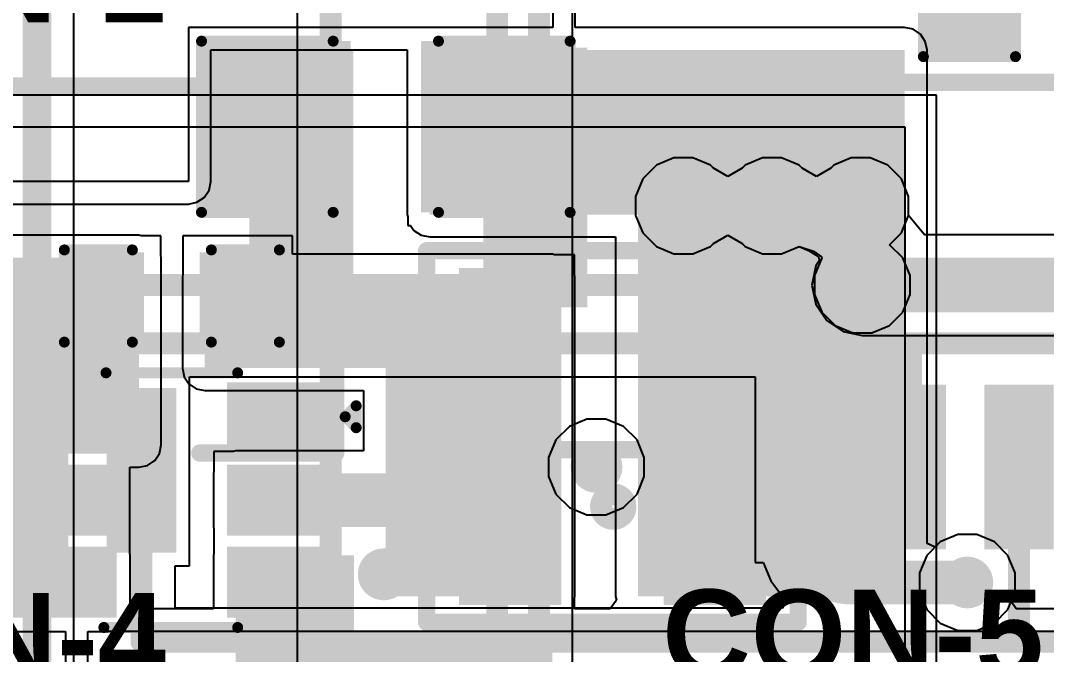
# Model space of a CAD drawing. Header units: inches. Extents: x -0.01 to 2.44, y -0.01 to 2.26.
# Drawn here: x 0.2325 to 0.7001, y 0.6296 to 0.9184 of the extents above; entities that cross this region are included whole.
import ezdxf

# ---------------------------------------------------------------- set-up
doc = ezdxf.new("R2010")
doc.units = ezdxf.units.IN
doc.header["$MEASUREMENT"] = 0
for name, color, linetype in [('Bottom Layer', 5, 'Continuous'), ('Bottom Overlay', 54, 'Continuous'), ('Bottom Paste', 16, 'Continuous'), ('Bottom Solder', 6, 'Continuous'), ('GROUND', 16, 'Continuous'), ('POWER', 76, 'Continuous'), ('SIGNAL1', 90, 'Continuous'), ('SIGNAL2', 156, 'Continuous'), ('Top Layer', 1, 'Continuous'), ('Top Overlay', 2, 'Continuous'), ('Top Paste', 8, 'Continuous'), ('Top Solder', 216, 'Continuous'), ('Via Holes', 16, 'Continuous')]:
    doc.layers.add(name, color=color, linetype=linetype)
doc.styles.add('Arial_Bold', font='', dxfattribs={"height": 0.2})
doc.styles.get('Arial_Bold').set_extended_font_data('Arial', bold=True)

# ---------------------------------------------------------------- blocks, each defined once
blk = doc.blocks.new('SOT_23_6_THIN_B_4')
at = {"layer": 'Bottom Layer'}
for points in [[(-0.07323, 0.04961), (-0.02913, 0.04961), (-0.02913, 0.0252), (-0.07323, 0.0252)], [(0.02913, 0.04961), (0.07323, 0.04961), (0.07323, 0.0252), (0.02913, 0.0252)], [(-0.07323, 0.0122), (-0.02913, 0.0122), (-0.02913, -0.0122), (-0.07323, -0.0122)], [(0.02913, 0.0122), (0.07323, 0.0122), (0.07323, -0.0122), (0.02913, -0.0122)], [(-0.07323, -0.0252), (-0.02913, -0.0252), (-0.02913, -0.04961), (-0.07323, -0.04961)], [(0.02913, -0.0252), (0.07323, -0.0252), (0.07323, -0.04961), (0.02913, -0.04961)]]:
    blk.add_hatch(color=5, dxfattribs=at).paths.add_polyline_path(points)
at = {"layer": 'Bottom Paste'}
for points in [[(-0.07323, 0.04961), (-0.02913, 0.04961), (-0.02913, 0.0252), (-0.07323, 0.0252)], [(0.02913, 0.04961), (0.07323, 0.04961), (0.07323, 0.0252), (0.02913, 0.0252)], [(-0.07323, 0.0122), (-0.02913, 0.0122), (-0.02913, -0.0122), (-0.07323, -0.0122)], [(0.02913, 0.0122), (0.07323, 0.0122), (0.07323, -0.0122), (0.02913, -0.0122)], [(-0.07323, -0.0252), (-0.02913, -0.0252), (-0.02913, -0.04961), (-0.07323, -0.04961)], [(0.02913, -0.0252), (0.07323, -0.0252), (0.07323, -0.04961), (0.02913, -0.04961)]]:
    blk.add_hatch(color=16, dxfattribs=at).paths.add_polyline_path(points)
at = {"layer": 'Bottom Solder'}
for points in [[(-0.07723, 0.05361), (-0.02513, 0.05361), (-0.02513, 0.0212), (-0.07723, 0.0212)], [(0.02513, 0.05361), (0.07723, 0.05361), (0.07723, 0.0212), (0.02513, 0.0212)], [(-0.07723, 0.0162), (-0.02513, 0.0162), (-0.02513, -0.0162), (-0.07723, -0.0162)], [(0.02513, 0.0162), (0.07723, 0.0162), (0.07723, -0.0162), (0.02513, -0.0162)], [(-0.07723, -0.0212), (-0.02513, -0.0212), (-0.02513, -0.05361), (-0.07723, -0.05361)], [(0.02513, -0.0212), (0.07723, -0.0212), (0.07723, -0.05361), (0.02513, -0.05361)]]:
    blk.add_hatch(color=6, dxfattribs=at).paths.add_polyline_path(points)
at = {"layer": 'Bottom Overlay', "const_width": 0.005}
for points in [[(0.031, 0.058), (-0.03, 0.058)], [(-0.084, -0.033), (-0.084, -0.043)], [(-0.079, -0.038), (-0.084, -0.033)], [(-0.079, -0.038), (-0.084, -0.043)], [(0.03, -0.058), (-0.03, -0.058)]]:
    blk.add_lwpolyline(points, dxfattribs=at)
at = {"layer": 'Bottom Overlay', "const_width": 0.0025}
for points in [[(-0.03125, 0.058, 1), (-0.02875, 0.058, 1)], [(0.02975, 0.058, 1), (0.03225, 0.058, 1)], [(-0.08525, -0.033, 1), (-0.08275, -0.033, 1)], [(-0.08525, -0.033, 1), (-0.08275, -0.033, 1)], [(-0.08025, -0.038, 1), (-0.07775, -0.038, 1)], [(-0.08025, -0.038, 1), (-0.07775, -0.038, 1)], [(-0.08525, -0.043, 1), (-0.08275, -0.043, 1)], [(-0.08525, -0.043, 1), (-0.08275, -0.043, 1)], [(-0.03125, -0.058, 1), (-0.02875, -0.058, 1)], [(0.02875, -0.058, 1), (0.03125, -0.058, 1)]]:
    blk.add_lwpolyline(points, format="xyb", close=True, dxfattribs=at)
blk = doc.blocks.new('78438357100_B_7')
at = {"layer": 'Bottom Layer'}
for points in [[(-0.06594, 0.07283), (-0.02736, 0.07283), (-0.02736, -0.07283), (-0.06594, -0.07283)], [(0.02736, 0.07283), (0.06594, 0.07283), (0.06594, -0.07283), (0.02736, -0.07283)]]:
    blk.add_hatch(color=5, dxfattribs=at).paths.add_polyline_path(points)
at = {"layer": 'Bottom Paste'}
for points in [[(-0.06594, 0.07283), (-0.02736, 0.07283), (-0.02736, -0.07283), (-0.06594, -0.07283)], [(0.02736, 0.07283), (0.06594, 0.07283), (0.06594, -0.07283), (0.02736, -0.07283)]]:
    blk.add_hatch(color=16, dxfattribs=at).paths.add_polyline_path(points)
at = {"layer": 'Bottom Solder'}
for points in [[(-0.06994, 0.07683), (-0.02336, 0.07683), (-0.02336, -0.07683), (-0.06994, -0.07683)], [(0.02336, 0.07683), (0.06994, 0.07683), (0.06994, -0.07683), (0.02336, -0.07683)]]:
    blk.add_hatch(color=6, dxfattribs=at).paths.add_polyline_path(points)
at = {"layer": 'Bottom Overlay', "const_width": 0.00787}
for points in [[(-0.08465, 0.08465), (0.08465, 0.08465)], [(-0.08465, -0.08465), (-0.08465, 0.08465)], [(0.08465, -0.08465), (0.08465, 0.08465)], [(-0.08465, -0.08465), (0.08465, -0.08465)]]:
    blk.add_lwpolyline(points, dxfattribs=at)
at = {"layer": 'Bottom Overlay'}
for points, const_width in [([(-0.08661, 0.08465, 1), (-0.08268, 0.08465, 1)], 0.00394), ([(-0.08661, 0.08465, 1), (-0.08268, 0.08465, 1)], 0.00394), ([(0.08268, 0.08465, 1), (0.08661, 0.08465, 1)], 0.00394), ([(0.08268, 0.08465, 1), (0.08661, 0.08465, 1)], 0.00394), ([(-0.1003, -0.0628, 1), (-0.10817, -0.0628, 1)], 0.01575), ([(-0.11211, -0.0628, 1), (-0.10424, -0.0628, 1)], 0.00787), ([(-0.10424, -0.0628, 1), (-0.09636, -0.0628, 1)], 0.00787), ([(-0.08661, -0.08465, 1), (-0.08268, -0.08465, 1)], 0.00394), ([(-0.08661, -0.08465, 1), (-0.08268, -0.08465, 1)], 0.00394), ([(0.08268, -0.08465, 1), (0.08661, -0.08465, 1)], 0.00394), ([(0.08268, -0.08465, 1), (0.08661, -0.08465, 1)], 0.00394)]:
    blk.add_lwpolyline(points, format="xyb", close=True, dxfattribs=dict(at, const_width=const_width))
blk = doc.blocks.new('C___1206_B_8')
at = {"layer": 'Bottom Layer'}
for points in [[(-0.08, 0.035), (-0.02, 0.035), (-0.02, -0.035), (-0.08, -0.035)], [(0.02, 0.035), (0.08, 0.035), (0.08, -0.035), (0.02, -0.035)]]:
    blk.add_hatch(color=5, dxfattribs=at).paths.add_polyline_path(points)
at = {"layer": 'Bottom Paste'}
for points in [[(-0.08, 0.035), (-0.02, 0.035), (-0.02, -0.035), (-0.08, -0.035)], [(0.02, 0.035), (0.08, 0.035), (0.08, -0.035), (0.02, -0.035)]]:
    blk.add_hatch(color=16, dxfattribs=at).paths.add_polyline_path(points)
at = {"layer": 'Bottom Solder'}
for points in [[(-0.084, 0.039), (-0.016, 0.039), (-0.016, -0.039), (-0.084, -0.039)], [(0.016, 0.039), (0.084, 0.039), (0.084, -0.039), (0.016, -0.039)]]:
    blk.add_hatch(color=6, dxfattribs=at).paths.add_polyline_path(points)
at = {"layer": 'Bottom Overlay', "const_width": 0.005}
for points in [[(-0.084, 0.039), (-0.024, 0.039)], [(-0.084, -0.039), (-0.084, 0.039)], [(0.024, 0.039), (0.084, 0.039)], [(0.084, -0.039), (0.084, 0.039)], [(-0.084, -0.039), (-0.024, -0.039)], [(0.024, -0.039), (0.084, -0.039)]]:
    blk.add_lwpolyline(points, dxfattribs=at)
at = {"layer": 'Bottom Overlay', "const_width": 0.0025}
for points in [[(-0.08525, 0.039, 1), (-0.08275, 0.039, 1)], [(-0.08525, 0.039, 1), (-0.08275, 0.039, 1)], [(-0.02525, 0.039, 1), (-0.02275, 0.039, 1)], [(0.02275, 0.039, 1), (0.02525, 0.039, 1)], [(0.08275, 0.039, 1), (0.08525, 0.039, 1)], [(0.08275, 0.039, 1), (0.08525, 0.039, 1)], [(-0.08525, -0.039, 1), (-0.08275, -0.039, 1)], [(-0.08525, -0.039, 1), (-0.08275, -0.039, 1)], [(-0.02525, -0.039, 1), (-0.02275, -0.039, 1)], [(0.02275, -0.039, 1), (0.02525, -0.039, 1)], [(0.08275, -0.039, 1), (0.08525, -0.039, 1)], [(0.08275, -0.039, 1), (0.08525, -0.039, 1)]]:
    blk.add_lwpolyline(points, format="xyb", close=True, dxfattribs=at)
blk = doc.blocks.new('C___0603_B_11')
at = {"layer": 'Bottom Layer'}
for points in [[(-0.045, -0.0175), (-0.045, 0.0175), (-0.015, 0.0175), (-0.015, -0.0175)], [(0.015, -0.0175), (0.015, 0.0175), (0.045, 0.0175), (0.045, -0.0175)]]:
    blk.add_hatch(color=5, dxfattribs=at).paths.add_polyline_path(points)
at = {"layer": 'Bottom Paste'}
for points in [[(-0.045, -0.0175), (-0.045, 0.0175), (-0.015, 0.0175), (-0.015, -0.0175)], [(0.015, -0.0175), (0.015, 0.0175), (0.045, 0.0175), (0.045, -0.0175)]]:
    blk.add_hatch(color=16, dxfattribs=at).paths.add_polyline_path(points)
at = {"layer": 'Bottom Solder'}
for points in [[(-0.04736, -0.01986), (-0.04736, 0.01986), (-0.01264, 0.01986), (-0.01264, -0.01986)], [(0.01264, -0.01986), (0.01264, 0.01986), (0.04736, 0.01986), (0.04736, -0.01986)]]:
    blk.add_hatch(color=6, dxfattribs=at).paths.add_polyline_path(points)
at = {"layer": 'Bottom Overlay', "const_width": 0.005}
for points in [[(-0.049, -0.021), (-0.049, 0.021)], [(-0.049, 0.021), (-0.018, 0.021)], [(0.018, 0.021), (0.049, 0.021)], [(0.049, -0.021), (0.049, 0.021)], [(-0.049, -0.021), (-0.018, -0.021)], [(0.018, -0.021), (0.049, -0.021)]]:
    blk.add_lwpolyline(points, dxfattribs=at)
at = {"layer": 'Bottom Overlay', "const_width": 0.0025}
for points in [[(-0.05025, 0.021, 1), (-0.04775, 0.021, 1)], [(-0.05025, 0.021, 1), (-0.04775, 0.021, 1)], [(-0.01925, 0.021, 1), (-0.01675, 0.021, 1)], [(0.01675, 0.021, 1), (0.01925, 0.021, 1)], [(0.04775, 0.021, 1), (0.05025, 0.021, 1)], [(0.04775, 0.021, 1), (0.05025, 0.021, 1)], [(-0.05025, -0.021, 1), (-0.04775, -0.021, 1)], [(-0.05025, -0.021, 1), (-0.04775, -0.021, 1)], [(-0.01925, -0.021, 1), (-0.01675, -0.021, 1)], [(0.01675, -0.021, 1), (0.01925, -0.021, 1)], [(0.04775, -0.021, 1), (0.05025, -0.021, 1)], [(0.04775, -0.021, 1), (0.05025, -0.021, 1)]]:
    blk.add_lwpolyline(points, format="xyb", close=True, dxfattribs=at)
blk = doc.blocks.new('BM04B_GHS_TBT_93')
at = {"layer": 'Top Layer'}
for points in [[(-0.08563, 0.125), (-0.06201, 0.125), (-0.06201, 0.05807), (-0.08563, 0.05807)], [(-0.03642, 0.125), (-0.0128, 0.125), (-0.0128, 0.05807), (-0.03642, 0.05807)], [(0.0128, 0.125), (0.03642, 0.125), (0.03642, 0.05807), (0.0128, 0.05807)], [(0.06201, 0.125), (0.08563, 0.125), (0.08563, 0.05807), (0.06201, 0.05807)], [(-0.16634, 0.01476), (-0.12697, 0.01476), (-0.12697, -0.09547), (-0.16634, -0.09547)], [(0.12697, 0.01476), (0.16634, 0.01476), (0.16634, -0.09547), (0.12697, -0.09547)]]:
    blk.add_hatch(color=1, dxfattribs=at).paths.add_polyline_path(points)
at = {"layer": 'Top Paste'}
for points in [[(-0.08563, 0.125), (-0.06201, 0.125), (-0.06201, 0.05807), (-0.08563, 0.05807)], [(-0.03642, 0.125), (-0.0128, 0.125), (-0.0128, 0.05807), (-0.03642, 0.05807)], [(0.0128, 0.125), (0.03642, 0.125), (0.03642, 0.05807), (0.0128, 0.05807)], [(0.06201, 0.125), (0.08563, 0.125), (0.08563, 0.05807), (0.06201, 0.05807)], [(-0.16634, 0.01476), (-0.12697, 0.01476), (-0.12697, -0.09547), (-0.16634, -0.09547)], [(0.12697, 0.01476), (0.16634, 0.01476), (0.16634, -0.09547), (0.12697, -0.09547)]]:
    blk.add_hatch(color=8, dxfattribs=at).paths.add_polyline_path(points)
at = {"layer": 'Top Solder'}
for points in [[(-0.08963, 0.129), (-0.05801, 0.129), (-0.05801, 0.05407), (-0.08963, 0.05407)], [(-0.04042, 0.129), (-0.0088, 0.129), (-0.0088, 0.05407), (-0.04042, 0.05407)], [(0.0088, 0.129), (0.04042, 0.129), (0.04042, 0.05407), (0.0088, 0.05407)], [(0.05801, 0.129), (0.08963, 0.129), (0.08963, 0.05407), (0.05801, 0.05407)], [(-0.17034, 0.01876), (-0.12297, 0.01876), (-0.12297, -0.09947), (-0.17034, -0.09947)], [(0.12297, 0.01876), (0.17034, 0.01876), (0.17034, -0.09947), (0.12297, -0.09947)]]:
    blk.add_hatch(color=216, dxfattribs=at).paths.add_polyline_path(points)
at = {"layer": 'Top Overlay', "const_width": 0.00787}
for points in [[(-0.10039, 0.08366), (-0.1624, 0.08366)], [(-0.1624, 0.08366), (-0.1624, 0.02953)], [(0.1624, 0.08366), (0.10039, 0.08366)], [(0.1624, 0.08366), (0.1624, 0.02953)], [(0.1122, -0.08366), (-0.1122, -0.08366)]]:
    blk.add_lwpolyline(points, dxfattribs=at)
at = {"layer": 'Top Overlay', "const_width": 0.00394}
for points in [[(-0.16437, 0.08366, 1), (-0.16043, 0.08366, 1)], [(-0.16437, 0.08366, 1), (-0.16043, 0.08366, 1)], [(-0.10236, 0.08366, 1), (-0.09843, 0.08366, 1)], [(0.09843, 0.08366, 1), (0.10236, 0.08366, 1)], [(0.16043, 0.08366, 1), (0.16437, 0.08366, 1)], [(0.16043, 0.08366, 1), (0.16437, 0.08366, 1)], [(-0.16437, 0.02953, 1), (-0.16043, 0.02953, 1)], [(0.16043, 0.02953, 1), (0.16437, 0.02953, 1)], [(-0.11417, -0.08366, 1), (-0.11024, -0.08366, 1)], [(0.11024, -0.08366, 1), (0.11417, -0.08366, 1)]]:
    blk.add_lwpolyline(points, format="xyb", close=True, dxfattribs=at)
blk = doc.blocks.new('BM04B_GHS_TBT_98')
at = {"layer": 'Top Layer'}
for points in [[(-0.08563, 0.125), (-0.06201, 0.125), (-0.06201, 0.05807), (-0.08563, 0.05807)], [(-0.03642, 0.125), (-0.0128, 0.125), (-0.0128, 0.05807), (-0.03642, 0.05807)], [(0.0128, 0.125), (0.03642, 0.125), (0.03642, 0.05807), (0.0128, 0.05807)], [(0.06201, 0.125), (0.08563, 0.125), (0.08563, 0.05807), (0.06201, 0.05807)], [(-0.16634, 0.01476), (-0.12697, 0.01476), (-0.12697, -0.09547), (-0.16634, -0.09547)], [(0.12697, 0.01476), (0.16634, 0.01476), (0.16634, -0.09547), (0.12697, -0.09547)]]:
    blk.add_hatch(color=1, dxfattribs=at).paths.add_polyline_path(points)
at = {"layer": 'Top Paste'}
for points in [[(-0.08563, 0.125), (-0.06201, 0.125), (-0.06201, 0.05807), (-0.08563, 0.05807)], [(-0.03642, 0.125), (-0.0128, 0.125), (-0.0128, 0.05807), (-0.03642, 0.05807)], [(0.0128, 0.125), (0.03642, 0.125), (0.03642, 0.05807), (0.0128, 0.05807)], [(0.06201, 0.125), (0.08563, 0.125), (0.08563, 0.05807), (0.06201, 0.05807)], [(-0.16634, 0.01476), (-0.12697, 0.01476), (-0.12697, -0.09547), (-0.16634, -0.09547)], [(0.12697, 0.01476), (0.16634, 0.01476), (0.16634, -0.09547), (0.12697, -0.09547)]]:
    blk.add_hatch(color=8, dxfattribs=at).paths.add_polyline_path(points)
at = {"layer": 'Top Solder'}
for points in [[(-0.08963, 0.129), (-0.05801, 0.129), (-0.05801, 0.05407), (-0.08963, 0.05407)], [(-0.04042, 0.129), (-0.0088, 0.129), (-0.0088, 0.05407), (-0.04042, 0.05407)], [(0.0088, 0.129), (0.04042, 0.129), (0.04042, 0.05407), (0.0088, 0.05407)], [(0.05801, 0.129), (0.08963, 0.129), (0.08963, 0.05407), (0.05801, 0.05407)], [(-0.17034, 0.01876), (-0.12297, 0.01876), (-0.12297, -0.09947), (-0.17034, -0.09947)], [(0.12297, 0.01876), (0.17034, 0.01876), (0.17034, -0.09947), (0.12297, -0.09947)]]:
    blk.add_hatch(color=216, dxfattribs=at).paths.add_polyline_path(points)
at = {"layer": 'Top Overlay', "const_width": 0.00787}
for points in [[(-0.10039, 0.08366), (-0.1624, 0.08366)], [(-0.1624, 0.08366), (-0.1624, 0.02953)], [(0.1624, 0.08366), (0.10039, 0.08366)], [(0.1624, 0.08366), (0.1624, 0.02953)], [(0.1122, -0.08366), (-0.1122, -0.08366)]]:
    blk.add_lwpolyline(points, dxfattribs=at)
at = {"layer": 'Top Overlay', "const_width": 0.00394}
for points in [[(-0.16437, 0.08366, 1), (-0.16043, 0.08366, 1)], [(-0.16437, 0.08366, 1), (-0.16043, 0.08366, 1)], [(-0.10236, 0.08366, 1), (-0.09843, 0.08366, 1)], [(0.09843, 0.08366, 1), (0.10236, 0.08366, 1)], [(0.16043, 0.08366, 1), (0.16437, 0.08366, 1)], [(0.16043, 0.08366, 1), (0.16437, 0.08366, 1)], [(-0.16437, 0.02953, 1), (-0.16043, 0.02953, 1)], [(0.16043, 0.02953, 1), (0.16437, 0.02953, 1)], [(-0.11417, -0.08366, 1), (-0.11024, -0.08366, 1)], [(0.11024, -0.08366, 1), (0.11417, -0.08366, 1)]]:
    blk.add_lwpolyline(points, format="xyb", close=True, dxfattribs=at)
blk = doc.blocks.new('C___0603_B_124')
at = {"layer": 'Bottom Layer'}
for points in [[(-0.045, -0.0175), (-0.045, 0.0175), (-0.015, 0.0175), (-0.015, -0.0175)], [(0.015, -0.0175), (0.015, 0.0175), (0.045, 0.0175), (0.045, -0.0175)]]:
    blk.add_hatch(color=5, dxfattribs=at).paths.add_polyline_path(points)
at = {"layer": 'Bottom Paste'}
for points in [[(-0.045, -0.0175), (-0.045, 0.0175), (-0.015, 0.0175), (-0.015, -0.0175)], [(0.015, -0.0175), (0.015, 0.0175), (0.045, 0.0175), (0.045, -0.0175)]]:
    blk.add_hatch(color=16, dxfattribs=at).paths.add_polyline_path(points)
at = {"layer": 'Bottom Solder'}
for points in [[(-0.04736, -0.01986), (-0.04736, 0.01986), (-0.01264, 0.01986), (-0.01264, -0.01986)], [(0.01264, -0.01986), (0.01264, 0.01986), (0.04736, 0.01986), (0.04736, -0.01986)]]:
    blk.add_hatch(color=6, dxfattribs=at).paths.add_polyline_path(points)
at = {"layer": 'Bottom Overlay', "const_width": 0.005}
for points in [[(-0.049, 0.021), (-0.018, 0.021)], [(-0.049, 0.021), (-0.049, -0.021)], [(0.018, 0.021), (0.049, 0.021)], [(0.049, 0.021), (0.049, -0.021)], [(-0.049, -0.021), (-0.018, -0.021)], [(0.018, -0.021), (0.049, -0.021)]]:
    blk.add_lwpolyline(points, dxfattribs=at)
at = {"layer": 'Bottom Overlay', "const_width": 0.0025}
for points in [[(-0.05025, 0.021, 1), (-0.04775, 0.021, 1)], [(-0.05025, 0.021, 1), (-0.04775, 0.021, 1)], [(-0.01925, 0.021, 1), (-0.01675, 0.021, 1)], [(0.01675, 0.021, 1), (0.01925, 0.021, 1)], [(0.04775, 0.021, 1), (0.05025, 0.021, 1)], [(0.04775, 0.021, 1), (0.05025, 0.021, 1)], [(-0.05025, -0.021, 1), (-0.04775, -0.021, 1)], [(-0.05025, -0.021, 1), (-0.04775, -0.021, 1)], [(-0.01925, -0.021, 1), (-0.01675, -0.021, 1)], [(0.01675, -0.021, 1), (0.01925, -0.021, 1)], [(0.04775, -0.021, 1), (0.05025, -0.021, 1)], [(0.04775, -0.021, 1), (0.05025, -0.021, 1)]]:
    blk.add_lwpolyline(points, format="xyb", close=True, dxfattribs=at)

msp = doc.modelspace()

# ---------------------------------------------------------------- hatches: boundary and pattern name
at = {"layer": 'Bottom Layer'}
for points in [[(0.419, 0.83), (0.63547, 0.83), (0.63547, 0.905), (0.419, 0.905)], [(0.51394, 0.65605), (0.63547, 0.65605), (0.63547, 0.86), (0.51394, 0.86)], [(0.22825, 0.72508), (0.28648, 0.72508), (0.28648, 0.81038), (0.22825, 0.81038)], [(0.51394, 0.65605), (0.58394, 0.65605), (0.58394, 0.81038), (0.51394, 0.81038)], [(0.31648, 0.76002), (0.47493, 0.76002), (0.47493, 0.80171), (0.31648, 0.80171)], [(0.399, 0.65605), (0.47493, 0.65605), (0.47493, 0.80171), (0.399, 0.80171)], [(0.33061, 0.68768), (0.47493, 0.68768), (0.47493, 0.71208), (0.33061, 0.71208)], [(0.07866, 0.65027), (0.27235, 0.65027), (0.27235, 0.67468), (0.07866, 0.67468)], [(0.33061, 0.49783), (0.38447, 0.49783), (0.38447, 0.67468), (0.33061, 0.67468)], [(0.33148, 0.49783), (0.47493, 0.49783), (0.47493, 0.63535), (0.33148, 0.63535)]]:
    msp.add_hatch(color=5, dxfattribs=at).paths.add_polyline_path(points)
h = msp.add_hatch(color=5, dxfattribs=at)
edge = h.paths.add_edge_path()
edge.add_arc((0.53465, 0.83396), 0.01181, 0, 360)
h = msp.add_hatch(color=5, dxfattribs=at)
edge = h.paths.add_edge_path()
edge.add_arc((0.57506, 0.83396), 0.01181, 0, 360)
h = msp.add_hatch(color=5, dxfattribs=at)
edge = h.paths.add_edge_path()
edge.add_arc((0.61547, 0.83396), 0.01181, 0, 360)
h = msp.add_hatch(color=5, dxfattribs=at)
edge = h.paths.add_edge_path()
edge.add_arc((0.61616, 0.79788), 0.01181, 0, 360)
h = msp.add_hatch(color=5, dxfattribs=at)
edge = h.paths.add_edge_path()
edge.add_arc((0.495, 0.715), 0.01181, 0, 360)
h = msp.add_hatch(color=5, dxfattribs=at)
edge = h.paths.add_edge_path()
edge.add_arc((0.66404, 0.66236), 0.01181, 0, 360)
at = {"layer": 'GROUND'}
h = msp.add_hatch(color=16, dxfattribs=at)
edge = h.paths.add_edge_path()
edge.add_arc((0.53465, 0.83396), 0.01181, 0, 360)
h = msp.add_hatch(color=16, dxfattribs=at)
edge = h.paths.add_edge_path()
edge.add_arc((0.57506, 0.83396), 0.01181, 0, 360)
h = msp.add_hatch(color=16, dxfattribs=at)
edge = h.paths.add_edge_path()
edge.add_arc((0.61547, 0.83396), 0.01181, 0, 360)
h = msp.add_hatch(color=16, dxfattribs=at)
edge = h.paths.add_edge_path()
edge.add_arc((0.61616, 0.79788), 0.01181, 0, 360)
h = msp.add_hatch(color=16, dxfattribs=at)
edge = h.paths.add_edge_path()
edge.add_arc((0.495, 0.715), 0.01181, 0, 360)
h = msp.add_hatch(color=16, dxfattribs=at)
edge = h.paths.add_edge_path()
edge.add_arc((0.66404, 0.66236), 0.01181, 0, 360)
at = {"layer": 'POWER'}
h = msp.add_hatch(color=76, dxfattribs=at)
edge = h.paths.add_edge_path()
edge.add_arc((0.53465, 0.83396), 0.01181, 0, 360)
h = msp.add_hatch(color=76, dxfattribs=at)
edge = h.paths.add_edge_path()
edge.add_arc((0.57506, 0.83396), 0.01181, 0, 360)
h = msp.add_hatch(color=76, dxfattribs=at)
edge = h.paths.add_edge_path()
edge.add_arc((0.61547, 0.83396), 0.01181, 0, 360)
h = msp.add_hatch(color=76, dxfattribs=at)
edge = h.paths.add_edge_path()
edge.add_arc((0.61616, 0.79788), 0.01181, 0, 360)
h = msp.add_hatch(color=76, dxfattribs=at)
edge = h.paths.add_edge_path()
edge.add_arc((0.495, 0.715), 0.01181, 0, 360)
h = msp.add_hatch(color=76, dxfattribs=at)
edge = h.paths.add_edge_path()
edge.add_arc((0.66404, 0.66236), 0.01181, 0, 360)
at = {"layer": 'SIGNAL1'}
h = msp.add_hatch(color=90, dxfattribs=at)
edge = h.paths.add_edge_path()
edge.add_arc((0.53465, 0.83396), 0.01181, 0, 360)
h = msp.add_hatch(color=90, dxfattribs=at)
edge = h.paths.add_edge_path()
edge.add_arc((0.57506, 0.83396), 0.01181, 0, 360)
h = msp.add_hatch(color=90, dxfattribs=at)
edge = h.paths.add_edge_path()
edge.add_arc((0.61547, 0.83396), 0.01181, 0, 360)
h = msp.add_hatch(color=90, dxfattribs=at)
edge = h.paths.add_edge_path()
edge.add_arc((0.61616, 0.79788), 0.01181, 0, 360)
h = msp.add_hatch(color=90, dxfattribs=at)
edge = h.paths.add_edge_path()
edge.add_arc((0.495, 0.715), 0.01181, 0, 360)
h = msp.add_hatch(color=90, dxfattribs=at)
edge = h.paths.add_edge_path()
edge.add_arc((0.66404, 0.66236), 0.01181, 0, 360)
at = {"layer": 'SIGNAL2'}
h = msp.add_hatch(color=156, dxfattribs=at)
edge = h.paths.add_edge_path()
edge.add_arc((0.53465, 0.83396), 0.01181, 0, 360)
h = msp.add_hatch(color=156, dxfattribs=at)
edge = h.paths.add_edge_path()
edge.add_arc((0.57506, 0.83396), 0.01181, 0, 360)
h = msp.add_hatch(color=156, dxfattribs=at)
edge = h.paths.add_edge_path()
edge.add_arc((0.61547, 0.83396), 0.01181, 0, 360)
h = msp.add_hatch(color=156, dxfattribs=at)
edge = h.paths.add_edge_path()
edge.add_arc((0.61616, 0.79788), 0.01181, 0, 360)
h = msp.add_hatch(color=156, dxfattribs=at)
edge = h.paths.add_edge_path()
edge.add_arc((0.495, 0.715), 0.01181, 0, 360)
h = msp.add_hatch(color=156, dxfattribs=at)
edge = h.paths.add_edge_path()
edge.add_arc((0.66404, 0.66236), 0.01181, 0, 360)
at = {"layer": 'Top Layer'}
h = msp.add_hatch(color=1, dxfattribs=at)
edge = h.paths.add_edge_path()
edge.add_arc((0.53465, 0.83396), 0.01181, 0, 360)
h = msp.add_hatch(color=1, dxfattribs=at)
edge = h.paths.add_edge_path()
edge.add_arc((0.57506, 0.83396), 0.01181, 0, 360)
h = msp.add_hatch(color=1, dxfattribs=at)
edge = h.paths.add_edge_path()
edge.add_arc((0.61547, 0.83396), 0.01181, 0, 360)
h = msp.add_hatch(color=1, dxfattribs=at)
edge = h.paths.add_edge_path()
edge.add_arc((0.61616, 0.79788), 0.01181, 0, 360)
h = msp.add_hatch(color=1, dxfattribs=at)
edge = h.paths.add_edge_path()
edge.add_arc((0.495, 0.715), 0.01181, 0, 360)
h = msp.add_hatch(color=1, dxfattribs=at)
edge = h.paths.add_edge_path()
edge.add_arc((0.66404, 0.66236), 0.01181, 0, 360)
at = {"layer": 'Via Holes'}
h = msp.add_hatch(color=7, dxfattribs=at)
edge = h.paths.add_edge_path()
edge.add_arc((0.53465, 0.83396), 0.00591, 0, 360)
h = msp.add_hatch(color=7, dxfattribs=at)
edge = h.paths.add_edge_path()
edge.add_arc((0.57506, 0.83396), 0.00591, 0, 360)
h = msp.add_hatch(color=7, dxfattribs=at)
edge = h.paths.add_edge_path()
edge.add_arc((0.61547, 0.83396), 0.00591, 0, 360)
h = msp.add_hatch(color=7, dxfattribs=at)
edge = h.paths.add_edge_path()
edge.add_arc((0.61616, 0.79788), 0.00591, 0, 360)
h = msp.add_hatch(color=7, dxfattribs=at)
edge = h.paths.add_edge_path()
edge.add_arc((0.495, 0.715), 0.00591, 0, 360)
h = msp.add_hatch(color=7, dxfattribs=at)
edge = h.paths.add_edge_path()
edge.add_arc((0.66404, 0.66236), 0.00591, 0, 360)

# ---------------------------------------------------------------- linework, layer by layer
at = {"layer": 'Bottom Layer'}
for p, q in [((0.47512, 0.99559), (0.47512, 0.9152)), ((0.48531, 0.9152), (0.48531, 0.99559)), ((0.47512, 0.9152), (0.309, 0.9152)), ((0.309, 0.9152), (0.309, 0.845)), ((0.63547, 0.9152), (0.48531, 0.9152)), ((0.63937, 0.91442), (0.63547, 0.9152)), ((0.64268, 0.91221), (0.63937, 0.91442)), ((0.64489, 0.9089), (0.64268, 0.91221)), ((0.64567, 0.905), (0.64489, 0.9089)), ((0.3192, 0.845), (0.3192, 0.905)), ((0.3192, 0.905), (0.4088, 0.905)), ((0.4088, 0.905), (0.4088, 0.83)), ((0.64567, 0.86), (0.64567, 0.905)), ((0.64567, 0.68006), (0.64567, 0.86)), ((0.309, 0.845), (0.0102, 0.845)), ((0.31842, 0.8411), (0.3192, 0.845)), ((0.3129, 0.83558), (0.31621, 0.83779)), ((0.31621, 0.83779), (0.31842, 0.8411)), ((0.0102, 0.8348), (0.309, 0.8348)), ((0.309, 0.8348), (0.3129, 0.83558)), ((0.4088, 0.83), (0.409, 0.82902)), ((0.409, 0.82902), (0.409, 0.825)), ((0.409, 0.825), (0.41031, 0.825)), ((0.41031, 0.825), (0.41179, 0.82279)), ((0.28648, 0.82058), (0.22825, 0.82058)), ((0.28747, 0.82038), (0.28648, 0.82058)), ((0.29648, 0.82038), (0.28747, 0.82038)), ((0.29648, 0.81137), (0.29648, 0.82038)), ((0.35648, 0.82038), (0.30648, 0.82038)), ((0.30648, 0.82038), (0.30648, 0.8027)), ((0.35648, 0.81191), (0.35648, 0.82038)), ((0.41179, 0.82279), (0.4151, 0.82058)), ((0.4151, 0.82058), (0.419, 0.8198)), ((0.419, 0.8198), (0.50375, 0.8198)), ((0.50375, 0.8198), (0.50375, 0.81038)), ((0.29668, 0.81038), (0.29648, 0.81137)), ((0.29668, 0.72508), (0.29668, 0.81038)), ((0.47493, 0.81191), (0.35648, 0.81191)), ((0.47591, 0.81171), (0.47493, 0.81191)), ((0.48493, 0.81171), (0.47591, 0.81171)), ((0.48493, 0.8027), (0.48493, 0.81171)), ((0.50375, 0.81038), (0.50375, 0.65605)), ((0.30648, 0.8027), (0.30628, 0.80171)), ((0.30628, 0.80171), (0.30628, 0.76002)), ((0.48512, 0.80171), (0.48493, 0.8027)), ((0.48512, 0.65605), (0.48512, 0.80171)), ((0.30628, 0.76002), (0.30706, 0.75612)), ((0.30706, 0.75612), (0.30927, 0.75282)), ((0.30927, 0.75282), (0.31258, 0.7506)), ((0.31258, 0.7506), (0.31648, 0.74983)), ((0.31648, 0.74983), (0.3888, 0.74983)), ((0.3888, 0.74983), (0.3888, 0.72228)), ((0.2959, 0.72118), (0.29668, 0.72508)), ((0.29369, 0.71787), (0.2959, 0.72118)), ((0.32963, 0.72208), (0.32061, 0.72208)), ((0.32061, 0.72208), (0.32061, 0.71307)), ((0.33061, 0.72228), (0.32963, 0.72208)), ((0.3888, 0.72228), (0.33061, 0.72228)), ((0.28648, 0.71488), (0.29038, 0.71566)), ((0.29038, 0.71566), (0.29369, 0.71787)), ((0.28235, 0.67567), (0.28235, 0.71488)), ((0.28235, 0.71488), (0.28648, 0.71488)), ((0.32061, 0.71307), (0.32042, 0.71208)), ((0.32042, 0.71208), (0.32042, 0.68768)), ((0.32042, 0.68768), (0.32061, 0.68669)), ((0.32061, 0.68669), (0.32061, 0.67567)), ((0.6597, 0.68417), (0.65168, 0.68085)), ((0.66837, 0.68417), (0.6597, 0.68417)), ((0.67639, 0.68085), (0.66837, 0.68417)), ((0.64936, 0.67853), (0.64567, 0.68006)), ((0.65168, 0.68085), (0.64936, 0.67853)), ((0.68253, 0.67472), (0.67639, 0.68085)), ((0.28254, 0.67468), (0.28235, 0.67567)), ((0.28254, 0.65036), (0.28254, 0.67468)), ((0.32061, 0.67567), (0.32042, 0.67468)), ((0.32042, 0.67468), (0.32042, 0.65036)), ((0.68585, 0.6667), (0.68253, 0.67472)), ((0.68585, 0.65802), (0.68585, 0.6667)), ((0.48493, 0.65506), (0.48512, 0.65605)), ((0.48493, 0.65036), (0.48493, 0.65506)), ((0.50375, 0.65605), (0.50408, 0.65436)), ((0.68405, 0.65368), (0.68585, 0.65802)), ((0.32042, 0.65036), (0.28254, 0.65036)), ((0.50127, 0.65036), (0.48493, 0.65036)), ((0.50408, 0.65436), (0.50127, 0.65036)), ((0.68627, 0.65036), (0.68405, 0.65368)), ((0.96692, 0.65036), (0.68627, 0.65036)), ((0.21616, 0.64008), (0.253, 0.64008)), ((0.253, 0.64008), (0.253, 0.49783)), ((0.2632, 0.49783), (0.2632, 0.64008)), ((0.2632, 0.64008), (0.27235, 0.64008)), ((0.27235, 0.64008), (0.27277, 0.64016)), ((0.27277, 0.64016), (1.48694, 0.64016))]:
    msp.add_line(p, q, dxfattribs=at)
at = {"layer": 'GROUND'}
for p, q in [((0.53031, 0.85577), (0.5223, 0.85245)), ((0.53899, 0.85577), (0.53031, 0.85577)), ((0.54701, 0.85245), (0.53899, 0.85577)), ((0.57073, 0.85577), (0.56271, 0.85245)), ((0.5794, 0.85577), (0.57073, 0.85577)), ((0.58742, 0.85245), (0.5794, 0.85577)), ((0.61114, 0.85577), (0.60312, 0.85245)), ((0.61981, 0.85577), (0.61114, 0.85577)), ((0.62783, 0.85245), (0.61981, 0.85577)), ((0.5223, 0.85245), (0.51616, 0.84632)), ((0.54833, 0.85114), (0.54701, 0.85245)), ((0.55486, 0.84732), (0.54833, 0.85114)), ((0.56139, 0.85114), (0.55486, 0.84732)), ((0.56271, 0.85245), (0.56139, 0.85114)), ((0.58874, 0.85114), (0.58742, 0.85245)), ((0.59527, 0.84732), (0.58874, 0.85114)), ((0.6018, 0.85114), (0.59527, 0.84732)), ((0.60312, 0.85245), (0.6018, 0.85114)), ((0.63397, 0.84632), (0.62783, 0.85245)), ((0.51616, 0.84632), (0.51284, 0.8383)), ((0.63729, 0.8383), (0.63397, 0.84632)), ((0.51284, 0.8383), (0.51284, 0.82962)), ((0.63729, 0.82962), (0.63729, 0.8383)), ((0.51284, 0.82962), (0.51616, 0.82161)), ((0.63397, 0.82161), (0.63729, 0.82962)), ((0.51616, 0.82161), (0.5223, 0.81547)), ((0.54833, 0.81679), (0.55486, 0.82061)), ((0.55486, 0.82061), (0.56139, 0.81679)), ((0.62862, 0.81626), (0.63397, 0.82161)), ((0.5223, 0.81547), (0.53031, 0.81215)), ((0.53899, 0.81215), (0.54701, 0.81547)), ((0.54701, 0.81547), (0.54833, 0.81679)), ((0.56139, 0.81679), (0.56271, 0.81547)), ((0.56271, 0.81547), (0.57073, 0.81215)), ((0.5794, 0.81215), (0.58742, 0.81547)), ((0.58742, 0.81547), (0.59386, 0.81331)), ((0.63465, 0.81024), (0.62862, 0.81626)), ((0.53031, 0.81215), (0.53899, 0.81215)), ((0.57073, 0.81215), (0.5794, 0.81215)), ((0.59386, 0.81331), (0.59755, 0.81075)), ((0.59767, 0.81024), (0.59435, 0.80222)), ((0.59755, 0.81075), (0.59767, 0.81024)), ((0.63797, 0.80222), (0.63465, 0.81024)), ((0.59435, 0.80222), (0.59435, 0.79354)), ((0.63797, 0.79354), (0.63797, 0.80222)), ((0.59435, 0.79354), (0.59767, 0.78553)), ((0.63465, 0.78553), (0.63797, 0.79354)), ((0.59767, 0.78553), (0.6038, 0.77939)), ((0.62851, 0.77939), (0.63465, 0.78553)), ((0.6038, 0.77939), (0.61182, 0.77607)), ((0.6205, 0.77607), (0.62851, 0.77939)), ((0.61182, 0.77607), (0.6205, 0.77607)), ((0.6597, 0.68417), (0.65168, 0.68085)), ((0.66837, 0.68417), (0.6597, 0.68417)), ((0.67639, 0.68085), (0.66837, 0.68417)), ((0.65168, 0.68085), (0.64555, 0.67472)), ((0.68253, 0.67472), (0.67639, 0.68085)), ((0.64555, 0.67472), (0.64223, 0.6667)), ((0.68585, 0.6667), (0.68253, 0.67472)), ((0.64223, 0.6667), (0.64223, 0.65802)), ((0.68585, 0.65802), (0.68585, 0.6667)), ((0.64223, 0.65802), (0.64555, 0.65001)), ((0.68253, 0.65001), (0.68585, 0.65802)), ((0.64555, 0.65001), (0.65168, 0.64387)), ((0.67639, 0.64387), (0.68253, 0.65001)), ((0.65168, 0.64387), (0.6597, 0.64055)), ((0.66837, 0.64055), (0.67639, 0.64387)), ((0.6597, 0.64055), (0.66837, 0.64055))]:
    msp.add_line(p, q, dxfattribs=at)
at = {"layer": 'POWER'}
for p, q in [((0.65, 0.8844), (0.17, 0.8844)), ((0.65, 0.56268), (0.65, 0.8844)), ((0.17, 0.87), (0.63561, 0.87)), ((0.63561, 0.87), (0.63561, 0.55)), ((0.49066, 0.73681), (0.48265, 0.73349)), ((0.49934, 0.73681), (0.49066, 0.73681)), ((0.50735, 0.73349), (0.49934, 0.73681)), ((0.48265, 0.73349), (0.47651, 0.72735)), ((0.51349, 0.72735), (0.50735, 0.73349)), ((0.47651, 0.72735), (0.47319, 0.71934)), ((0.51681, 0.71934), (0.51349, 0.72735)), ((0.47319, 0.71934), (0.47319, 0.71066)), ((0.51681, 0.71066), (0.51681, 0.71934)), ((0.47319, 0.71066), (0.47651, 0.70265)), ((0.51349, 0.70265), (0.51681, 0.71066)), ((0.47651, 0.70265), (0.48265, 0.69651)), ((0.50735, 0.69651), (0.51349, 0.70265)), ((0.48265, 0.69651), (0.49066, 0.69319)), ((0.49066, 0.69319), (0.49934, 0.69319)), ((0.49934, 0.69319), (0.50735, 0.69651))]:
    msp.add_line(p, q, dxfattribs=at)
at = {"layer": 'POWER', "const_width": 0.01}
msp.add_lwpolyline([(0.21171, 0.79788), (0.61616, 0.79788)], dxfattribs=at)
at = {"layer": 'POWER', "const_width": 0.005}
msp.add_lwpolyline([(0.61366, 0.79788, 1), (0.61866, 0.79788, 1)], format="xyb", close=True, dxfattribs=at)
at = {"layer": 'SIGNAL1'}
for p, q in [((0.25683, 0.60766), (0.25683, 1.48645)), ((0.35852, 1.30696), (0.35852, 0.50605)), ((0.4841, 0.58155), (0.4841, 1.2951)), ((0.53031, 0.85577), (0.5223, 0.85245)), ((0.53899, 0.85577), (0.53031, 0.85577)), ((0.54701, 0.85245), (0.53899, 0.85577)), ((0.57073, 0.85577), (0.56271, 0.85245)), ((0.5794, 0.85577), (0.57073, 0.85577)), ((0.58742, 0.85245), (0.5794, 0.85577)), ((0.61114, 0.85577), (0.60312, 0.85245)), ((0.61981, 0.85577), (0.61114, 0.85577)), ((0.62783, 0.85245), (0.61981, 0.85577)), ((0.5223, 0.85245), (0.51616, 0.84632)), ((0.54833, 0.85114), (0.54701, 0.85245)), ((0.55486, 0.84732), (0.54833, 0.85114)), ((0.56139, 0.85114), (0.55486, 0.84732)), ((0.56271, 0.85245), (0.56139, 0.85114)), ((0.58874, 0.85114), (0.58742, 0.85245)), ((0.59527, 0.84732), (0.58874, 0.85114)), ((0.6018, 0.85114), (0.59527, 0.84732)), ((0.60312, 0.85245), (0.6018, 0.85114)), ((0.63397, 0.84632), (0.62783, 0.85245)), ((0.51616, 0.84632), (0.51284, 0.8383)), ((0.63729, 0.8383), (0.63397, 0.84632)), ((0.51284, 0.8383), (0.51284, 0.82962)), ((0.63729, 0.82962), (0.63729, 0.8383)), ((0.51284, 0.82962), (0.51616, 0.82161)), ((0.64446, 0.82082), (0.63729, 0.82962)), ((0.51616, 0.82161), (0.5223, 0.81547)), ((0.54833, 0.81679), (0.55486, 0.82061)), ((0.55486, 0.82061), (0.56139, 0.81679)), ((0.91227, 0.82082), (0.64446, 0.82082)), ((0.5223, 0.81547), (0.53031, 0.81215)), ((0.53899, 0.81215), (0.54701, 0.81547)), ((0.54701, 0.81547), (0.54833, 0.81679)), ((0.56139, 0.81679), (0.56271, 0.81547)), ((0.56271, 0.81547), (0.57073, 0.81215)), ((0.5794, 0.81215), (0.58742, 0.81547)), ((0.58742, 0.81547), (0.59199, 0.8134)), ((0.53031, 0.81215), (0.53899, 0.81215)), ((0.57073, 0.81215), (0.5794, 0.81215)), ((0.59199, 0.8134), (0.59462, 0.81179)), ((0.59462, 0.81179), (0.59629, 0.81036)), ((0.59629, 0.81036), (0.59644, 0.80888)), ((0.59496, 0.80666), (0.59322, 0.79788)), ((0.59644, 0.80888), (0.59496, 0.80666)), ((0.59322, 0.79788), (0.59496, 0.7891)), ((0.59496, 0.7891), (0.59994, 0.78166)), ((0.59994, 0.78166), (0.60738, 0.77669)), ((0.60738, 0.77669), (0.61616, 0.77494)), ((0.61616, 0.77494), (0.97368, 0.77494)), ((0.6597, 0.68417), (0.65168, 0.68085)), ((0.66837, 0.68417), (0.6597, 0.68417)), ((0.67639, 0.68085), (0.66837, 0.68417)), ((0.65168, 0.68085), (0.64555, 0.67472)), ((0.68253, 0.67472), (0.67639, 0.68085)), ((0.64555, 0.67472), (0.64223, 0.6667)), ((0.68585, 0.6667), (0.68253, 0.67472)), ((0.64223, 0.6667), (0.64223, 0.65802)), ((0.68585, 0.65802), (0.68585, 0.6667)), ((0.64223, 0.65802), (0.64555, 0.65001)), ((0.68253, 0.65001), (0.68585, 0.65802)), ((0.64555, 0.65001), (0.65168, 0.64387)), ((0.67639, 0.64387), (0.68253, 0.65001)), ((0.65168, 0.64387), (0.6597, 0.64055)), ((0.66837, 0.64055), (0.67639, 0.64387)), ((0.6597, 0.64055), (0.66837, 0.64055))]:
    msp.add_line(p, q, dxfattribs=at)
for points, const_width in [([(0.24154, 0.38644), (0.24154, 1.502)], 0.01), ([(0.44975, 0.55634), (0.44975, 1.33259)], 0.01), ([(0.37382, 0.50605), (0.37382, 1.32251)], 0.01), ([(0.4688, 0.58155), (0.4688, 1.2951)], 0.01), ([(0.61616, 0.79788), (0.97368, 0.79788)], 0.025)]:
    msp.add_lwpolyline(points, dxfattribs=dict(at, const_width=const_width))
at = {"layer": 'SIGNAL1', "const_width": 0.0125}
msp.add_lwpolyline([(0.60991, 0.79788, 1), (0.62241, 0.79788, 1)], format="xyb", close=True, dxfattribs=at)
at = {"layer": 'SIGNAL2'}
for p, q in [((0.53031, 0.85577), (0.5223, 0.85245)), ((0.53899, 0.85577), (0.53031, 0.85577)), ((0.54701, 0.85245), (0.53899, 0.85577)), ((0.57073, 0.85577), (0.56271, 0.85245)), ((0.5794, 0.85577), (0.57073, 0.85577)), ((0.58742, 0.85245), (0.5794, 0.85577)), ((0.61114, 0.85577), (0.60312, 0.85245)), ((0.61981, 0.85577), (0.61114, 0.85577)), ((0.62783, 0.85245), (0.61981, 0.85577)), ((0.5223, 0.85245), (0.51616, 0.84632)), ((0.54833, 0.85114), (0.54701, 0.85245)), ((0.55486, 0.84732), (0.54833, 0.85114)), ((0.56139, 0.85114), (0.55486, 0.84732)), ((0.56271, 0.85245), (0.56139, 0.85114)), ((0.58874, 0.85114), (0.58742, 0.85245)), ((0.59527, 0.84732), (0.58874, 0.85114)), ((0.6018, 0.85114), (0.59527, 0.84732)), ((0.60312, 0.85245), (0.6018, 0.85114)), ((0.63397, 0.84632), (0.62783, 0.85245)), ((0.51616, 0.84632), (0.51284, 0.8383)), ((0.63729, 0.8383), (0.63397, 0.84632)), ((0.51284, 0.8383), (0.51284, 0.82962)), ((0.63729, 0.82962), (0.63729, 0.8383)), ((0.51284, 0.82962), (0.51616, 0.82161)), ((0.63397, 0.82161), (0.63729, 0.82962)), ((0.51616, 0.82161), (0.5223, 0.81547)), ((0.54833, 0.81679), (0.55486, 0.82061)), ((0.55486, 0.82061), (0.56139, 0.81679)), ((0.62862, 0.81626), (0.63397, 0.82161)), ((0.5223, 0.81547), (0.53031, 0.81215)), ((0.53899, 0.81215), (0.54701, 0.81547)), ((0.54701, 0.81547), (0.54833, 0.81679)), ((0.56139, 0.81679), (0.56271, 0.81547)), ((0.56271, 0.81547), (0.57073, 0.81215)), ((0.5794, 0.81215), (0.58742, 0.81547)), ((0.58742, 0.81547), (0.59386, 0.81331)), ((0.63465, 0.81024), (0.62862, 0.81626)), ((0.53031, 0.81215), (0.53899, 0.81215)), ((0.57073, 0.81215), (0.5794, 0.81215)), ((0.59386, 0.81331), (0.59755, 0.81075)), ((0.59767, 0.81024), (0.59435, 0.80222)), ((0.59755, 0.81075), (0.59767, 0.81024)), ((0.63797, 0.80222), (0.63465, 0.81024)), ((0.59435, 0.80222), (0.59435, 0.79354)), ((0.63797, 0.79354), (0.63797, 0.80222)), ((0.59435, 0.79354), (0.59767, 0.78553)), ((0.63465, 0.78553), (0.63797, 0.79354)), ((0.59767, 0.78553), (0.6038, 0.77939)), ((0.62851, 0.77939), (0.63465, 0.78553)), ((0.6038, 0.77939), (0.61182, 0.77607)), ((0.6205, 0.77607), (0.62851, 0.77939)), ((0.61182, 0.77607), (0.6205, 0.77607)), ((0.49066, 0.73681), (0.48265, 0.73349)), ((0.49934, 0.73681), (0.49066, 0.73681)), ((0.50735, 0.73349), (0.49934, 0.73681)), ((0.48265, 0.73349), (0.47651, 0.72735)), ((0.51349, 0.72735), (0.50735, 0.73349)), ((0.47651, 0.72735), (0.47319, 0.71934)), ((0.51681, 0.71934), (0.51349, 0.72735)), ((0.47319, 0.71934), (0.47319, 0.71066)), ((0.51681, 0.71066), (0.51681, 0.71934)), ((0.47319, 0.71066), (0.47651, 0.70265)), ((0.51349, 0.70265), (0.51681, 0.71066)), ((0.47651, 0.70265), (0.48265, 0.69651)), ((0.50735, 0.69651), (0.51349, 0.70265)), ((0.48265, 0.69651), (0.49066, 0.69319)), ((0.49066, 0.69319), (0.49934, 0.69319)), ((0.49934, 0.69319), (0.50735, 0.69651))]:
    msp.add_line(p, q, dxfattribs=at)
at = {"layer": 'Top Layer'}
for p, q in [((0.30945, 0.67), (0.30945, 0.75608)), ((0.30945, 0.75608), (0.5674, 0.75608)), ((0.5674, 0.75608), (0.5674, 0.67154)), ((0.30293, 0.65065), (0.30293, 0.67)), ((0.30293, 0.67), (0.30945, 0.67)), ((0.5674, 0.67154), (0.57091, 0.67154)), ((0.57091, 0.67154), (0.57441, 0.66308)), ((0.57441, 0.66308), (0.58088, 0.65465)), ((0.58088, 0.65465), (0.58048, 0.65249)), ((0.57985, 0.65065), (0.30293, 0.65065)), ((0.58048, 0.65249), (0.57985, 0.65065))]:
    msp.add_line(p, q, dxfattribs=at)
for points, const_width in [([(0.23843, 0.71346), (0.23843, 1.07138)], 0.01), ([(0.23843, 0.77138), (0.63843, 0.77138)], 0.01), ([(0.63843, 0.77138), (1.03843, 0.77138)], 0.01), ([(0.63843, 0.71382), (0.63843, 0.77138)], 0.01), ([(0.58912, 0.68416), (0.58912, 0.71491)], 0.02), ([(0.23843, 0.415), (0.23843, 0.71346)], 0.01), ([(0.28764, 0.63535), (0.28764, 0.71346)], 0.01), ([(0.68764, 0.63535), (0.68764, 0.71382)], 0.01), ([(0.61092, 0.66237), (0.66403, 0.66237)], 0.02), ([(0.28764, 0.63535), (0.68764, 0.63535)], 0.01), ([(0.68764, 0.63535), (1.08764, 0.63535)], 0.01)]:
    msp.add_lwpolyline(points, dxfattribs=dict(at, const_width=const_width))
for points, const_width in [([(0.23593, 0.77138, 1), (0.24093, 0.77138, 1)], 0.005), ([(0.63593, 0.77138, 1), (0.64093, 0.77138, 1)], 0.005), ([(0.63593, 0.77138, 1), (0.64093, 0.77138, 1)], 0.005), ([(0.63593, 0.77138, 1), (0.64093, 0.77138, 1)], 0.005), ([(0.58412, 0.71491, 1), (0.59412, 0.71491, 1)], 0.01), ([(0.23593, 0.71346, 1), (0.24093, 0.71346, 1)], 0.005), ([(0.23593, 0.71346, 1), (0.24093, 0.71346, 1)], 0.005), ([(0.28514, 0.71346, 1), (0.29014, 0.71346, 1)], 0.005), ([(0.63593, 0.71382, 1), (0.64093, 0.71382, 1)], 0.005), ([(0.68514, 0.71382, 1), (0.69014, 0.71382, 1)], 0.005), ([(0.58412, 0.68416, 1), (0.59412, 0.68416, 1)], 0.01), ([(0.58412, 0.68416, 1), (0.59412, 0.68416, 1)], 0.01), ([(0.60592, 0.66237, 1), (0.61592, 0.66237, 1)], 0.01), ([(0.60592, 0.66237, 1), (0.61592, 0.66237, 1)], 0.01), ([(0.65903, 0.66237, 1), (0.66903, 0.66237, 1)], 0.01), ([(0.28514, 0.63535, 1), (0.29014, 0.63535, 1)], 0.005), ([(0.28514, 0.63535, 1), (0.29014, 0.63535, 1)], 0.005), ([(0.68514, 0.63535, 1), (0.69014, 0.63535, 1)], 0.005), ([(0.68514, 0.63535, 1), (0.69014, 0.63535, 1)], 0.005), ([(0.68514, 0.63535, 1), (0.69014, 0.63535, 1)], 0.005)]:
    msp.add_lwpolyline(points, format="xyb", close=True, dxfattribs=dict(at, const_width=const_width))
at = {"layer": 'Top Layer', "const_width": 0.02}
msp.add_lwpolyline([(0.61092, 0.66237, -0.414214), (0.58912, 0.68416)], format="xyb", dxfattribs=at)
at = {"layer": 'Top Overlay'}
for points, const_width in [([(0.50825, 0.69694, 1), (0.49708, 0.69694, 1)], 0.01), ([(0.49458, 0.69694, 1), (0.49958, 0.69694, 1)], 0.005), ([(0.50575, 0.69694, 1), (0.51075, 0.69694, 1)], 0.005)]:
    msp.add_lwpolyline(points, format="xyb", close=True, dxfattribs=dict(at, const_width=const_width))

# ---------------------------------------------------------------- block references
for name, p, rotation in [('C___0603_B_124', (0.665, 0.95096), 90), ('BM04B_GHS_TBT_98', (0.21382, 0.805), 180), ('BM04B_GHS_TBT_93', (0.61382, 0.80654), 180), ('SOT_23_6_THIN_B_4', (0.30148, 0.69988), 180)]:
    msp.add_blockref(name, p, dxfattribs=dict(rotation=rotation))
for name, p in [('C___1206_B_8', (0.399, 0.87)), ('C___0603_B_11', (0.30148, 0.79288)), ('78438357100_B_7', (0.50229, 0.72888))]:
    msp.add_blockref(name, p)

# ---------------------------------------------------------------- texts
at = {"layer": 'Top Overlay', "style": 'Arial_Bold'}
for s, p in [('CON-1', (0.125, 0.91761)), ('CON-5', (0.525, 0.61915)), ('CON-4', (0.125, 0.61761))]:
    msp.add_text(s, height=0.04, dxfattribs=at).set_placement(p)

doc.saveas('drawing.dxf')
